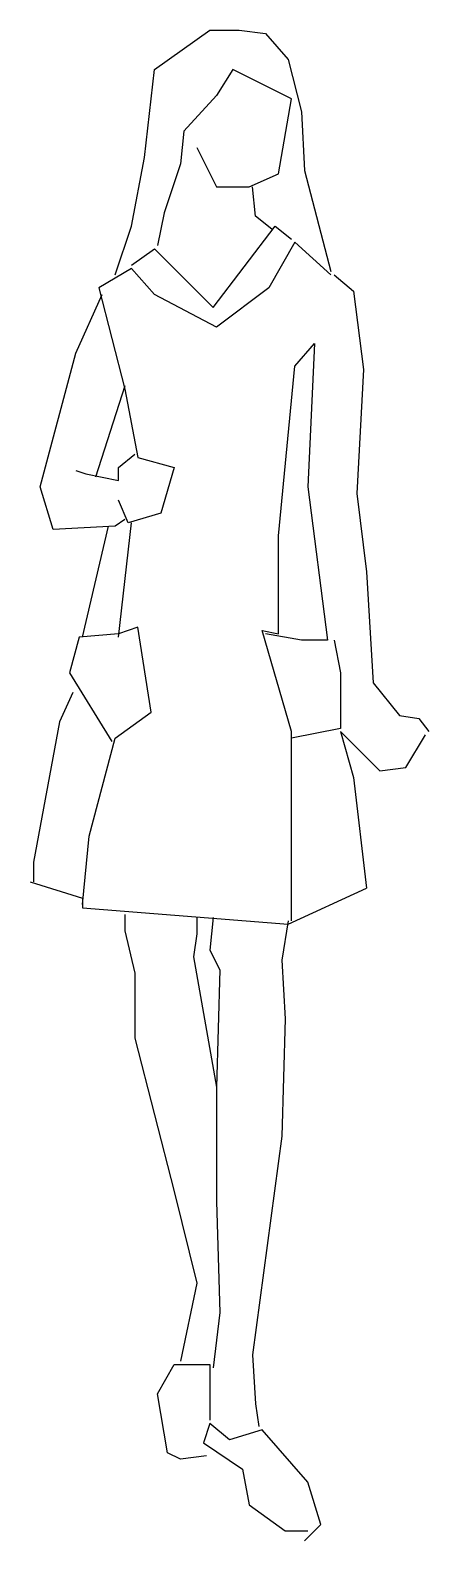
# Model space of a CAD drawing. Header units: metres. Extents: x 0.22 to 0.64, y -8.04 to -6.45.
import ezdxf

# ---------------------------------------------------------------- set-up
doc = ezdxf.new("R2010")
doc.units = ezdxf.units.M
doc.header["$MEASUREMENT"] = 0
doc.layers.get('0').update_dxf_attribs({"linetype": 'CONTINUOUS'})

msp = doc.modelspace()

# ---------------------------------------------------------------- linework, layer by layer
for p, q in [((0.3469, -6.4871), (0.4054, -6.4458)), ((0.4054, -6.4458), (0.4363, -6.4458)), ((0.4363, -6.4458), (0.4638, -6.4493)), ((0.4638, -6.4493), (0.4879, -6.4768)), ((0.4879, -6.4768), (0.5017, -6.5318)), ((0.3366, -6.5799), (0.3469, -6.4871)), ((0.4295, -6.4871), (0.4123, -6.5146)), ((0.4914, -6.5181), (0.4295, -6.4871)), ((0.4123, -6.5146), (0.3779, -6.5524)), ((0.4776, -6.5971), (0.4914, -6.5181)), ((0.5017, -6.5318), (0.5051, -6.5937)), ((0.3779, -6.5524), (0.3744, -6.5868)), ((0.3916, -6.5696), (0.4123, -6.6109)), ((0.3229, -6.6522), (0.3366, -6.5799)), ((0.3744, -6.5868), (0.3573, -6.6384)), ((0.4466, -6.6109), (0.4776, -6.5971)), ((0.5051, -6.5937), (0.5326, -6.7003)), ((0.4123, -6.6109), (0.4466, -6.6109)), ((0.4535, -6.6418), (0.4501, -6.6109)), ((0.3573, -6.6384), (0.3504, -6.6728)), ((0.3057, -6.7037), (0.3229, -6.6522)), ((0.4088, -6.7381), (0.4742, -6.6522)), ((0.4707, -6.6556), (0.4535, -6.6418)), ((0.4742, -6.6522), (0.4914, -6.6659)), ((0.4948, -6.6693), (0.4673, -6.7175)), ((0.5326, -6.7037), (0.4948, -6.6693)), ((0.3229, -6.6934), (0.3469, -6.6762)), ((0.3469, -6.6762), (0.4088, -6.7381)), ((0.3229, -6.6969), (0.2885, -6.7175)), ((0.3469, -6.7244), (0.3229, -6.6969)), ((0.2885, -6.7175), (0.316, -6.8241)), ((0.4673, -6.7175), (0.4123, -6.7587)), ((0.5361, -6.7037), (0.5567, -6.7209)), ((0.2644, -6.7863), (0.2919, -6.7244)), ((0.4123, -6.7587), (0.3469, -6.7244)), ((0.5567, -6.7209), (0.567, -6.8034)), ((0.4948, -6.8), (0.5154, -6.7759)), ((0.5154, -6.7759), (0.5085, -6.9272)), ((0.2266, -6.9272), (0.2644, -6.7863)), ((0.4776, -6.9788), (0.4948, -6.8)), ((0.567, -6.8034), (0.5601, -6.9341)), ((0.316, -6.8206), (0.285, -6.9169)), ((0.316, -6.8241), (0.3297, -6.8963)), ((0.3091, -6.9066), (0.3263, -6.8928)), ((0.3091, -6.9204), (0.3091, -6.9066)), ((0.3297, -6.8963), (0.3676, -6.9066)), ((0.3676, -6.9066), (0.3538, -6.9547)), ((0.2644, -6.91), (0.2747, -6.9135)), ((0.2747, -6.9135), (0.3091, -6.9204)), ((0.2403, -6.9719), (0.2266, -6.9272)), ((0.3194, -6.9651), (0.3091, -6.941)), ((0.5085, -6.9272), (0.5292, -7.0888)), ((0.5601, -6.9341), (0.5704, -7.0166)), ((0.3538, -6.9547), (0.3194, -6.9651)), ((0.3057, -6.9685), (0.2403, -6.9719)), ((0.2713, -7.0854), (0.2988, -6.9685)), ((0.316, -6.9616), (0.3057, -6.9685)), ((0.3091, -7.0854), (0.3229, -6.9651)), ((0.4776, -7.082), (0.4776, -6.9788)), ((0.5704, -7.0166), (0.5773, -7.1335)), ((0.3091, -7.082), (0.2679, -7.0854)), ((0.3297, -7.0751), (0.3091, -7.082)), ((0.3435, -7.1645), (0.3297, -7.0751)), ((0.4604, -7.0785), (0.4776, -7.082)), ((0.4914, -7.1851), (0.4604, -7.0785)), ((0.5017, -7.0888), (0.4638, -7.082)), ((0.2679, -7.0854), (0.2575, -7.1232)), ((0.5292, -7.0888), (0.5017, -7.0888)), ((0.5361, -7.0888), (0.5429, -7.1232)), ((0.2575, -7.1232), (0.3022, -7.1954)), ((0.5429, -7.1232), (0.5429, -7.1817)), ((0.261, -7.1439), (0.2472, -7.1748)), ((0.5773, -7.1335), (0.6048, -7.1679)), ((0.2472, -7.1748), (0.2197, -7.3226)), ((0.3057, -7.192), (0.3435, -7.1645)), ((0.6048, -7.1679), (0.6254, -7.1714)), ((0.6254, -7.1714), (0.6358, -7.1851)), ((0.2782, -7.2951), (0.3057, -7.192)), ((0.5429, -7.1817), (0.4914, -7.192)), ((0.4914, -7.3845), (0.4914, -7.1851)), ((0.5429, -7.1851), (0.5842, -7.2264)), ((0.5429, -7.1851), (0.5567, -7.2333)), ((0.6117, -7.2229), (0.6323, -7.1886)), ((0.5842, -7.2264), (0.6117, -7.2229)), ((0.5567, -7.2333), (0.5704, -7.3502)), ((0.2713, -7.3674), (0.2782, -7.2951)), ((0.2197, -7.3226), (0.2197, -7.3433)), ((0.2163, -7.3433), (0.2713, -7.3605)), ((0.4879, -7.388), (0.5704, -7.3502)), ((0.2713, -7.3605), (0.2713, -7.3708)), ((0.2713, -7.3708), (0.4879, -7.388)), ((0.316, -7.3777), (0.316, -7.3949)), ((0.3916, -7.3811), (0.3916, -7.3983)), ((0.4088, -7.3811), (0.4054, -7.4155)), ((0.4879, -7.3845), (0.481, -7.4258)), ((0.316, -7.3949), (0.3263, -7.4396)), ((0.3916, -7.3983), (0.3882, -7.4224)), ((0.4054, -7.4155), (0.4157, -7.4361)), ((0.3882, -7.4224), (0.4123, -7.5599)), ((0.481, -7.4258), (0.4845, -7.4877)), ((0.3263, -7.4396), (0.3263, -7.5083)), ((0.4157, -7.4361), (0.4123, -7.5599)), ((0.4845, -7.4877), (0.481, -7.6115)), ((0.3263, -7.5083), (0.3676, -7.6699)), ((0.4123, -7.5599), (0.4123, -7.6802)), ((0.481, -7.6115), (0.4501, -7.8419)), ((0.3676, -7.6699), (0.3916, -7.7662)), ((0.4123, -7.6802), (0.4157, -7.7972)), ((0.3916, -7.7662), (0.3744, -7.8487)), ((0.4157, -7.7972), (0.4088, -7.8556)), ((0.4501, -7.8419), (0.4535, -7.8934)), ((0.3504, -7.8831), (0.3676, -7.8522)), ((0.3676, -7.8522), (0.4054, -7.8522)), ((0.4054, -7.8522), (0.4054, -7.9106)), ((0.3607, -7.945), (0.3504, -7.8831)), ((0.4535, -7.8934), (0.457, -7.9175)), ((0.4054, -7.9141), (0.3985, -7.9347)), ((0.426, -7.9313), (0.4054, -7.9141)), ((0.4604, -7.9209), (0.426, -7.9313)), ((0.5085, -7.976), (0.4604, -7.9209)), ((0.3985, -7.9347), (0.4398, -7.9622)), ((0.3744, -7.9519), (0.3607, -7.945)), ((0.4019, -7.9484), (0.3744, -7.9519)), ((0.4398, -7.9622), (0.4466, -8)), ((0.5223, -8.0207), (0.5085, -7.976)), ((0.4466, -8), (0.4845, -8.0275)), ((0.5051, -8.0378), (0.5223, -8.0207)), ((0.4845, -8.0275), (0.5085, -8.0275))]:
    msp.add_line(p, q)

doc.saveas('drawing.dxf')
